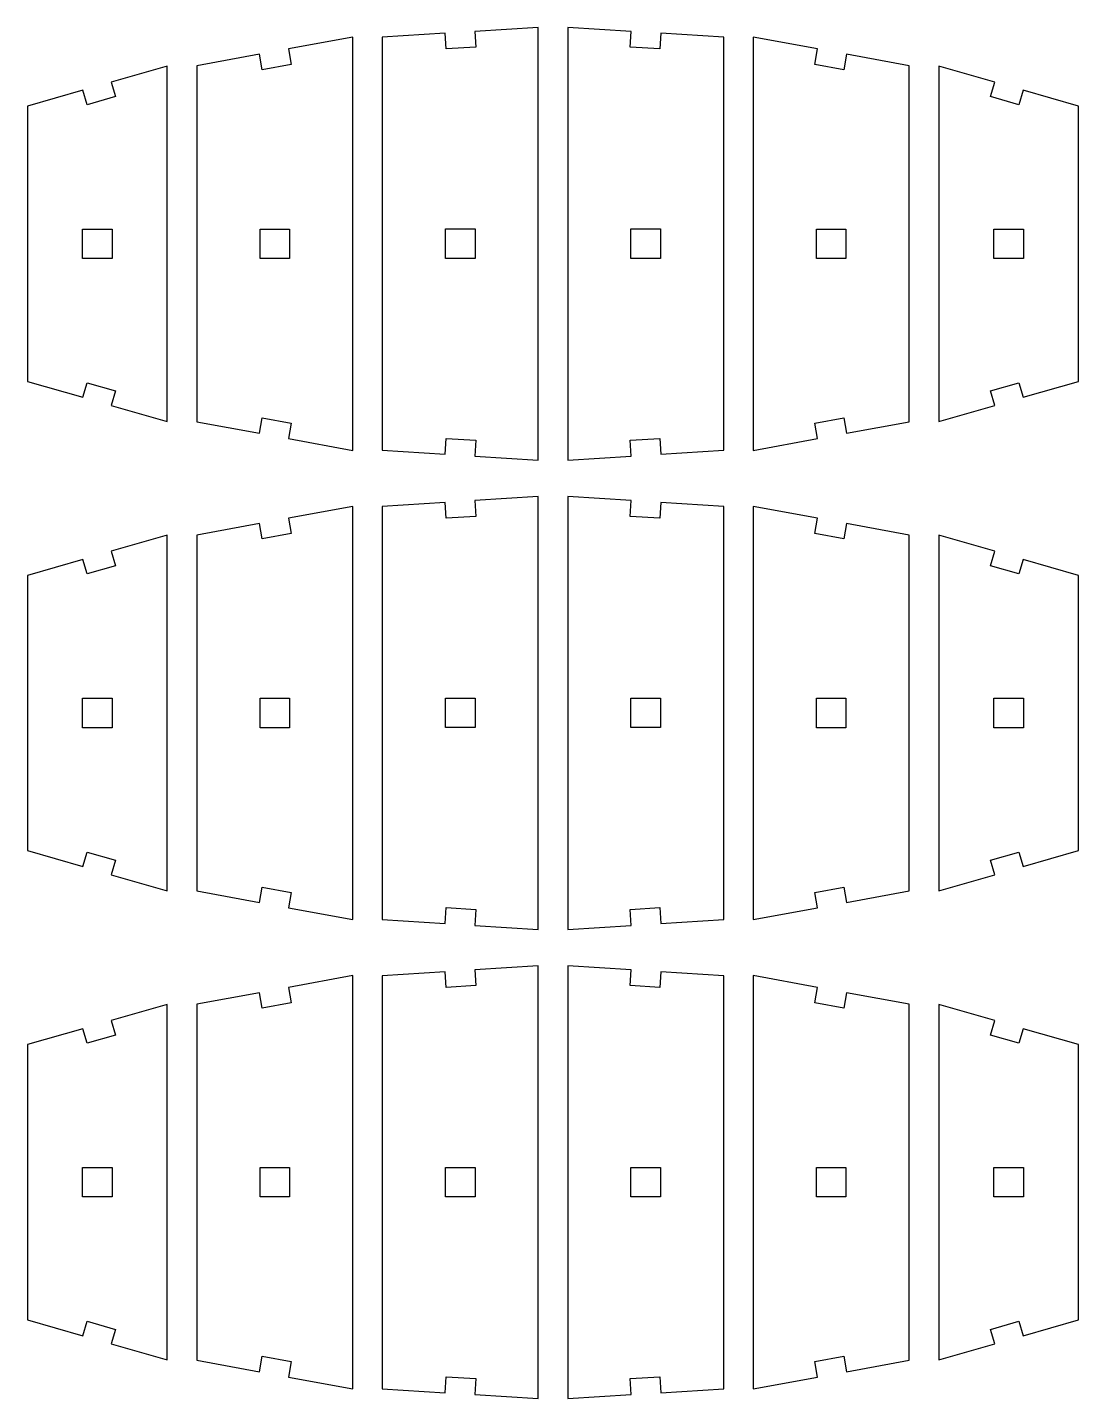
# Model space of a CAD drawing. Extents: x -216 to 216, y -215 to 215.
# Drawn here: x 109.5 to 216.4, y -24.6 to 114.8 of the extents above; entities that cross this region are included whole.
import ezdxf

# ---------------------------------------------------------------- set-up
doc = ezdxf.new("R2010")
doc.units = 0
doc.layers.add('LAYER_1', color=7, linetype='CONTINUOUS')

msp = doc.modelspace()

# ---------------------------------------------------------------- linework, layer by layer
at = {"layer": 'LAYER_1', "color": 5}
for points, knots in [([(145.5801, 113.8038), (145.5801, 113.8038), (151.99, 114.2081), (151.99, 114.2081), (151.99, 114.2081), (151.99, 114.2081), (152.0906, 112.6146), (152.0906, 112.6146), (152.0906, 112.6146), (152.0906, 112.6146), (155.0846, 112.8037), (155.0846, 112.8037), (155.0846, 112.8037), (155.0846, 112.8037), (154.9841, 114.3972), (154.9841, 114.3972), (154.9841, 114.3972), (154.9841, 114.3972), (161.4406, 114.8047), (161.4406, 114.8047), (161.4406, 114.8047), (161.4406, 114.8047), (161.4406, 70.8186), (161.4406, 70.8186), (161.4406, 70.8186), (161.4406, 70.8186), (154.9826, 71.226), (154.9826, 71.226), (154.9826, 71.226), (154.9826, 71.226), (155.0846, 72.8431), (155.0846, 72.8431), (155.0846, 72.8431), (155.0846, 72.8431), (152.0906, 73.0322), (152.0906, 73.0322), (152.0906, 73.0322), (152.0906, 73.0322), (151.9886, 71.4151), (151.9886, 71.4151), (151.9886, 71.4151), (151.9886, 71.4151), (145.5801, 71.8194), (145.5801, 71.8194), (145.5801, 71.8194), (145.5801, 71.8194), (145.5801, 113.8038), (145.5801, 113.8038)], [0, 0, 0, 0, 0.07692308, 0.07692308, 0.07692308, 0.07692308, 0.15384615, 0.15384615, 0.15384615, 0.15384615, 0.23076923, 0.23076923, 0.23076923, 0.23076923, 0.30769231, 0.30769231, 0.30769231, 0.30769231, 0.38461538, 0.38461538, 0.38461538, 0.38461538, 0.46153846, 0.46153846, 0.46153846, 0.46153846, 0.53846154, 0.53846154, 0.53846154, 0.53846154, 0.61538462, 0.61538462, 0.61538462, 0.61538462, 0.69230769, 0.69230769, 0.69230769, 0.69230769, 0.76923077, 0.76923077, 0.76923077, 0.76923077, 0.84615385, 0.84615385, 0.84615385, 0.84615385, 1, 1, 1, 1]), ([(180.3015, 113.8038), (180.3015, 113.8038), (180.3015, 71.8194), (180.3015, 71.8194), (180.3015, 71.8194), (180.3015, 71.8194), (173.8926, 71.4151), (173.8926, 71.4151), (173.8926, 71.4151), (173.8926, 71.4151), (173.7906, 73.0322), (173.7906, 73.0322), (173.7906, 73.0322), (173.7906, 73.0322), (170.7966, 72.8431), (170.7966, 72.8431), (170.7966, 72.8431), (170.7966, 72.8431), (170.8986, 71.226), (170.8986, 71.226), (170.8986, 71.226), (170.8986, 71.226), (164.4406, 70.8186), (164.4406, 70.8186), (164.4406, 70.8186), (164.4406, 70.8186), (164.4406, 114.8047), (164.4406, 114.8047), (164.4406, 114.8047), (164.4406, 114.8047), (170.8972, 114.3972), (170.8972, 114.3972), (170.8972, 114.3972), (170.8972, 114.3972), (170.7966, 112.8037), (170.7966, 112.8037), (170.7966, 112.8037), (170.7966, 112.8037), (173.7906, 112.6146), (173.7906, 112.6146), (173.7906, 112.6146), (173.7906, 112.6146), (173.8912, 114.2081), (173.8912, 114.2081), (173.8912, 114.2081), (173.8912, 114.2081), (180.3015, 113.8038), (180.3015, 113.8038)], [0, 0, 0, 0, 0.07692308, 0.07692308, 0.07692308, 0.07692308, 0.15384615, 0.15384615, 0.15384615, 0.15384615, 0.23076923, 0.23076923, 0.23076923, 0.23076923, 0.30769231, 0.30769231, 0.30769231, 0.30769231, 0.38461538, 0.38461538, 0.38461538, 0.38461538, 0.46153846, 0.46153846, 0.46153846, 0.46153846, 0.53846154, 0.53846154, 0.53846154, 0.53846154, 0.61538462, 0.61538462, 0.61538462, 0.61538462, 0.69230769, 0.69230769, 0.69230769, 0.69230769, 0.76923077, 0.76923077, 0.76923077, 0.76923077, 0.84615385, 0.84615385, 0.84615385, 0.84615385, 1, 1, 1, 1]), ([(142.58, 113.8155), (142.58, 113.8155), (142.58, 71.8077), (142.58, 71.8077), (142.58, 71.8077), (142.58, 71.8077), (136.0349, 73.0082), (136.0349, 73.0082), (136.0349, 73.0082), (136.0349, 73.0082), (136.3232, 74.5792), (136.3232, 74.5792), (136.3232, 74.5792), (136.3232, 74.5792), (133.3725, 75.1203), (133.3725, 75.1203), (133.3725, 75.1203), (133.3725, 75.1203), (133.0843, 73.5498), (133.0843, 73.5498), (133.0843, 73.5498), (133.0843, 73.5498), (126.7191, 74.7175), (126.7191, 74.7175), (126.7191, 74.7175), (126.7191, 74.7175), (126.7191, 110.9058), (126.7191, 110.9058), (126.7191, 110.9058), (126.7191, 110.9058), (133.0843, 112.0734), (133.0843, 112.0734), (133.0843, 112.0734), (133.0843, 112.0734), (133.3725, 110.5029), (133.3725, 110.5029), (133.3725, 110.5029), (133.3725, 110.5029), (136.3232, 111.044), (136.3232, 111.044), (136.3232, 111.044), (136.3232, 111.044), (136.0349, 112.615), (136.0349, 112.615), (136.0349, 112.615), (136.0349, 112.615), (142.58, 113.8155), (142.58, 113.8155)], [0, 0, 0, 0, 0.07692308, 0.07692308, 0.07692308, 0.07692308, 0.15384615, 0.15384615, 0.15384615, 0.15384615, 0.23076923, 0.23076923, 0.23076923, 0.23076923, 0.30769231, 0.30769231, 0.30769231, 0.30769231, 0.38461538, 0.38461538, 0.38461538, 0.38461538, 0.46153846, 0.46153846, 0.46153846, 0.46153846, 0.53846154, 0.53846154, 0.53846154, 0.53846154, 0.61538462, 0.61538462, 0.61538462, 0.61538462, 0.69230769, 0.69230769, 0.69230769, 0.69230769, 0.76923077, 0.76923077, 0.76923077, 0.76923077, 0.84615385, 0.84615385, 0.84615385, 0.84615385, 1, 1, 1, 1]), ([(183.3015, 71.8077), (183.3015, 71.8077), (183.3015, 113.8155), (183.3015, 113.8155), (183.3015, 113.8155), (183.3015, 113.8155), (189.8463, 112.615), (189.8463, 112.615), (189.8463, 112.615), (189.8463, 112.615), (189.558, 111.044), (189.558, 111.044), (189.558, 111.044), (189.558, 111.044), (192.509, 110.5029), (192.509, 110.5029), (192.509, 110.5029), (192.509, 110.5029), (192.7969, 112.0734), (192.7969, 112.0734), (192.7969, 112.0734), (192.7969, 112.0734), (199.1621, 110.9058), (199.1621, 110.9058), (199.1621, 110.9058), (199.1621, 110.9058), (199.1621, 74.7175), (199.1621, 74.7175), (199.1621, 74.7175), (199.1621, 74.7175), (192.7969, 73.5498), (192.7969, 73.5498), (192.7969, 73.5498), (192.7969, 73.5498), (192.509, 75.1203), (192.509, 75.1203), (192.509, 75.1203), (192.509, 75.1203), (189.558, 74.5792), (189.558, 74.5792), (189.558, 74.5792), (189.558, 74.5792), (189.8463, 73.0082), (189.8463, 73.0082), (189.8463, 73.0082), (189.8463, 73.0082), (183.3015, 71.8077), (183.3015, 71.8077)], [0, 0, 0, 0, 0.07692308, 0.07692308, 0.07692308, 0.07692308, 0.15384615, 0.15384615, 0.15384615, 0.15384615, 0.23076923, 0.23076923, 0.23076923, 0.23076923, 0.30769231, 0.30769231, 0.30769231, 0.30769231, 0.38461538, 0.38461538, 0.38461538, 0.38461538, 0.46153846, 0.46153846, 0.46153846, 0.46153846, 0.53846154, 0.53846154, 0.53846154, 0.53846154, 0.61538462, 0.61538462, 0.61538462, 0.61538462, 0.69230769, 0.69230769, 0.69230769, 0.69230769, 0.76923077, 0.76923077, 0.76923077, 0.76923077, 0.84615385, 0.84615385, 0.84615385, 0.84615385, 1, 1, 1, 1]), ([(109.4919, 78.821), (109.4919, 78.821), (109.4919, 106.8026), (109.4919, 106.8026), (109.4919, 106.8026), (109.4919, 106.8026), (115.135, 108.4208), (115.135, 108.4208), (115.135, 108.4208), (115.135, 108.4208), (115.5587, 106.9423), (115.5587, 106.9423), (115.5587, 106.9423), (115.5587, 106.9423), (118.4426, 107.7692), (118.4426, 107.7692), (118.4426, 107.7692), (118.4426, 107.7692), (118.0186, 109.2477), (118.0186, 109.2477), (118.0186, 109.2477), (118.0186, 109.2477), (123.7191, 110.8825), (123.7191, 110.8825), (123.7191, 110.8825), (123.7191, 110.8825), (123.7191, 74.7411), (123.7191, 74.7411), (123.7191, 74.7411), (123.7191, 74.7411), (118.0186, 76.3755), (118.0186, 76.3755), (118.0186, 76.3755), (118.0186, 76.3755), (118.4426, 77.854), (118.4426, 77.854), (118.4426, 77.854), (118.4426, 77.854), (115.5587, 78.6809), (115.5587, 78.6809), (115.5587, 78.6809), (115.5587, 78.6809), (115.135, 77.2028), (115.135, 77.2028), (115.135, 77.2028), (115.135, 77.2028), (109.4919, 78.821), (109.4919, 78.821)], [0, 0, 0, 0, 0.07692308, 0.07692308, 0.07692308, 0.07692308, 0.15384615, 0.15384615, 0.15384615, 0.15384615, 0.23076923, 0.23076923, 0.23076923, 0.23076923, 0.30769231, 0.30769231, 0.30769231, 0.30769231, 0.38461538, 0.38461538, 0.38461538, 0.38461538, 0.46153846, 0.46153846, 0.46153846, 0.46153846, 0.53846154, 0.53846154, 0.53846154, 0.53846154, 0.61538462, 0.61538462, 0.61538462, 0.61538462, 0.69230769, 0.69230769, 0.69230769, 0.69230769, 0.76923077, 0.76923077, 0.76923077, 0.76923077, 0.84615385, 0.84615385, 0.84615385, 0.84615385, 1, 1, 1, 1]), ([(216.3896, 106.8026), (216.3896, 106.8026), (216.3896, 78.821), (216.3896, 78.821), (216.3896, 78.821), (216.3896, 78.821), (210.7466, 77.2028), (210.7466, 77.2028), (210.7466, 77.2028), (210.7466, 77.2028), (210.3225, 78.6809), (210.3225, 78.6809), (210.3225, 78.6809), (210.3225, 78.6809), (207.4389, 77.854), (207.4389, 77.854), (207.4389, 77.854), (207.4389, 77.854), (207.8626, 76.3755), (207.8626, 76.3755), (207.8626, 76.3755), (207.8626, 76.3755), (202.1621, 74.7411), (202.1621, 74.7411), (202.1621, 74.7411), (202.1621, 74.7411), (202.1621, 110.8825), (202.1621, 110.8825), (202.1621, 110.8825), (202.1621, 110.8825), (207.8626, 109.2477), (207.8626, 109.2477), (207.8626, 109.2477), (207.8626, 109.2477), (207.4389, 107.7692), (207.4389, 107.7692), (207.4389, 107.7692), (207.4389, 107.7692), (210.3225, 106.9423), (210.3225, 106.9423), (210.3225, 106.9423), (210.3225, 106.9423), (210.7466, 108.4208), (210.7466, 108.4208), (210.7466, 108.4208), (210.7466, 108.4208), (216.3896, 106.8026), (216.3896, 106.8026)], [0, 0, 0, 0, 0.07692308, 0.07692308, 0.07692308, 0.07692308, 0.15384615, 0.15384615, 0.15384615, 0.15384615, 0.23076923, 0.23076923, 0.23076923, 0.23076923, 0.30769231, 0.30769231, 0.30769231, 0.30769231, 0.38461538, 0.38461538, 0.38461538, 0.38461538, 0.46153846, 0.46153846, 0.46153846, 0.46153846, 0.53846154, 0.53846154, 0.53846154, 0.53846154, 0.61538462, 0.61538462, 0.61538462, 0.61538462, 0.69230769, 0.69230769, 0.69230769, 0.69230769, 0.76923077, 0.76923077, 0.76923077, 0.76923077, 0.84615385, 0.84615385, 0.84615385, 0.84615385, 1, 1, 1, 1]), ([(115.1053, 91.3118), (115.1053, 91.3118), (118.1054, 91.3118), (118.1054, 91.3118), (118.1054, 91.3118), (118.1054, 91.3118), (118.1054, 94.3114), (118.1054, 94.3114), (118.1054, 94.3114), (118.1054, 94.3114), (115.1053, 94.3114), (115.1053, 94.3114), (115.1053, 94.3114), (115.1053, 94.3114), (115.1053, 91.3118), (115.1053, 91.3118)], [0, 0, 0, 0, 0.2, 0.2, 0.2, 0.2, 0.4, 0.4, 0.4, 0.4, 0.6, 0.6, 0.6, 0.6, 1, 1, 1, 1]), ([(133.1496, 94.3114), (133.1496, 94.3114), (133.1496, 91.3118), (133.1496, 91.3118), (133.1496, 91.3118), (133.1496, 91.3118), (136.1496, 91.3118), (136.1496, 91.3118), (136.1496, 91.3118), (136.1496, 91.3118), (136.1496, 94.3114), (136.1496, 94.3114), (136.1496, 94.3114), (136.1496, 94.3114), (133.1496, 94.3114), (133.1496, 94.3114)], [0, 0, 0, 0, 0.2, 0.2, 0.2, 0.2, 0.4, 0.4, 0.4, 0.4, 0.6, 0.6, 0.6, 0.6, 1, 1, 1, 1]), ([(152.0101, 91.3234), (152.0101, 91.3234), (155.0102, 91.3234), (155.0102, 91.3234), (155.0102, 91.3234), (155.0102, 91.3234), (155.0102, 94.3234), (155.0102, 94.3234), (155.0102, 94.3234), (155.0102, 94.3234), (152.0101, 94.3234), (152.0101, 94.3234), (152.0101, 94.3234), (152.0101, 94.3234), (152.0101, 91.3234), (152.0101, 91.3234)], [0, 0, 0, 0, 0.2, 0.2, 0.2, 0.2, 0.4, 0.4, 0.4, 0.4, 0.6, 0.6, 0.6, 0.6, 1, 1, 1, 1]), ([(170.871, 91.3234), (170.871, 91.3234), (173.8711, 91.3234), (173.8711, 91.3234), (173.8711, 91.3234), (173.8711, 91.3234), (173.8711, 94.3234), (173.8711, 94.3234), (173.8711, 94.3234), (173.8711, 94.3234), (170.871, 94.3234), (170.871, 94.3234), (170.871, 94.3234), (170.871, 94.3234), (170.871, 91.3234), (170.871, 91.3234)], [0, 0, 0, 0, 0.2, 0.2, 0.2, 0.2, 0.4, 0.4, 0.4, 0.4, 0.6, 0.6, 0.6, 0.6, 1, 1, 1, 1]), ([(192.732, 91.3118), (192.732, 91.3118), (192.732, 94.3114), (192.732, 94.3114), (192.732, 94.3114), (192.732, 94.3114), (189.732, 94.3114), (189.732, 94.3114), (189.732, 94.3114), (189.732, 94.3114), (189.732, 91.3118), (189.732, 91.3118), (189.732, 91.3118), (189.732, 91.3118), (192.732, 91.3118), (192.732, 91.3118)], [0, 0, 0, 0, 0.2, 0.2, 0.2, 0.2, 0.4, 0.4, 0.4, 0.4, 0.6, 0.6, 0.6, 0.6, 1, 1, 1, 1]), ([(207.7758, 91.3118), (207.7758, 91.3118), (210.7759, 91.3118), (210.7759, 91.3118), (210.7759, 91.3118), (210.7759, 91.3118), (210.7759, 94.3114), (210.7759, 94.3114), (210.7759, 94.3114), (210.7759, 94.3114), (207.7758, 94.3114), (207.7758, 94.3114), (207.7758, 94.3114), (207.7758, 94.3114), (207.7758, 91.3118), (207.7758, 91.3118)], [0, 0, 0, 0, 0.2, 0.2, 0.2, 0.2, 0.4, 0.4, 0.4, 0.4, 0.6, 0.6, 0.6, 0.6, 1, 1, 1, 1]), ([(145.5801, 66.1037), (145.5801, 66.1037), (151.99, 66.5083), (151.99, 66.5083), (151.99, 66.5083), (151.99, 66.5083), (152.0906, 64.9145), (152.0906, 64.9145), (152.0906, 64.9145), (152.0906, 64.9145), (155.0846, 65.1036), (155.0846, 65.1036), (155.0846, 65.1036), (155.0846, 65.1036), (154.9841, 66.6971), (154.9841, 66.6971), (154.9841, 66.6971), (154.9841, 66.6971), (161.4406, 67.1045), (161.4406, 67.1045), (161.4406, 67.1045), (161.4406, 67.1045), (161.4406, 23.1188), (161.4406, 23.1188), (161.4406, 23.1188), (161.4406, 23.1188), (154.9826, 23.5262), (154.9826, 23.5262), (154.9826, 23.5262), (154.9826, 23.5262), (155.0846, 25.1434), (155.0846, 25.1434), (155.0846, 25.1434), (155.0846, 25.1434), (152.0906, 25.3321), (152.0906, 25.3321), (152.0906, 25.3321), (152.0906, 25.3321), (151.9886, 23.715), (151.9886, 23.715), (151.9886, 23.715), (151.9886, 23.715), (145.5801, 24.1196), (145.5801, 24.1196), (145.5801, 24.1196), (145.5801, 24.1196), (145.5801, 66.1037), (145.5801, 66.1037)], [0, 0, 0, 0, 0.07692308, 0.07692308, 0.07692308, 0.07692308, 0.15384615, 0.15384615, 0.15384615, 0.15384615, 0.23076923, 0.23076923, 0.23076923, 0.23076923, 0.30769231, 0.30769231, 0.30769231, 0.30769231, 0.38461538, 0.38461538, 0.38461538, 0.38461538, 0.46153846, 0.46153846, 0.46153846, 0.46153846, 0.53846154, 0.53846154, 0.53846154, 0.53846154, 0.61538462, 0.61538462, 0.61538462, 0.61538462, 0.69230769, 0.69230769, 0.69230769, 0.69230769, 0.76923077, 0.76923077, 0.76923077, 0.76923077, 0.84615385, 0.84615385, 0.84615385, 0.84615385, 1, 1, 1, 1]), ([(180.3015, 66.1037), (180.3015, 66.1037), (180.3015, 24.1196), (180.3015, 24.1196), (180.3015, 24.1196), (180.3015, 24.1196), (173.8926, 23.715), (173.8926, 23.715), (173.8926, 23.715), (173.8926, 23.715), (173.7906, 25.3321), (173.7906, 25.3321), (173.7906, 25.3321), (173.7906, 25.3321), (170.7966, 25.1434), (170.7966, 25.1434), (170.7966, 25.1434), (170.7966, 25.1434), (170.8986, 23.5262), (170.8986, 23.5262), (170.8986, 23.5262), (170.8986, 23.5262), (164.4406, 23.1188), (164.4406, 23.1188), (164.4406, 23.1188), (164.4406, 23.1188), (164.4406, 67.1045), (164.4406, 67.1045), (164.4406, 67.1045), (164.4406, 67.1045), (170.8972, 66.6971), (170.8972, 66.6971), (170.8972, 66.6971), (170.8972, 66.6971), (170.7966, 65.1036), (170.7966, 65.1036), (170.7966, 65.1036), (170.7966, 65.1036), (173.7906, 64.9145), (173.7906, 64.9145), (173.7906, 64.9145), (173.7906, 64.9145), (173.8912, 66.5083), (173.8912, 66.5083), (173.8912, 66.5083), (173.8912, 66.5083), (180.3015, 66.1037), (180.3015, 66.1037)], [0, 0, 0, 0, 0.07692308, 0.07692308, 0.07692308, 0.07692308, 0.15384615, 0.15384615, 0.15384615, 0.15384615, 0.23076923, 0.23076923, 0.23076923, 0.23076923, 0.30769231, 0.30769231, 0.30769231, 0.30769231, 0.38461538, 0.38461538, 0.38461538, 0.38461538, 0.46153846, 0.46153846, 0.46153846, 0.46153846, 0.53846154, 0.53846154, 0.53846154, 0.53846154, 0.61538462, 0.61538462, 0.61538462, 0.61538462, 0.69230769, 0.69230769, 0.69230769, 0.69230769, 0.76923077, 0.76923077, 0.76923077, 0.76923077, 0.84615385, 0.84615385, 0.84615385, 0.84615385, 1, 1, 1, 1]), ([(142.58, 66.1157), (142.58, 66.1157), (142.58, 24.1076), (142.58, 24.1076), (142.58, 24.1076), (142.58, 24.1076), (136.0349, 25.3085), (136.0349, 25.3085), (136.0349, 25.3085), (136.0349, 25.3085), (136.3232, 26.879), (136.3232, 26.879), (136.3232, 26.879), (136.3232, 26.879), (133.3725, 27.4205), (133.3725, 27.4205), (133.3725, 27.4205), (133.3725, 27.4205), (133.0843, 25.8496), (133.0843, 25.8496), (133.0843, 25.8496), (133.0843, 25.8496), (126.7191, 27.0173), (126.7191, 27.0173), (126.7191, 27.0173), (126.7191, 27.0173), (126.7191, 63.206), (126.7191, 63.206), (126.7191, 63.206), (126.7191, 63.206), (133.0843, 64.3737), (133.0843, 64.3737), (133.0843, 64.3737), (133.0843, 64.3737), (133.3725, 62.8027), (133.3725, 62.8027), (133.3725, 62.8027), (133.3725, 62.8027), (136.3232, 63.3443), (136.3232, 63.3443), (136.3232, 63.3443), (136.3232, 63.3443), (136.0349, 64.9148), (136.0349, 64.9148), (136.0349, 64.9148), (136.0349, 64.9148), (142.58, 66.1157), (142.58, 66.1157)], [0, 0, 0, 0, 0.07692308, 0.07692308, 0.07692308, 0.07692308, 0.15384615, 0.15384615, 0.15384615, 0.15384615, 0.23076923, 0.23076923, 0.23076923, 0.23076923, 0.30769231, 0.30769231, 0.30769231, 0.30769231, 0.38461538, 0.38461538, 0.38461538, 0.38461538, 0.46153846, 0.46153846, 0.46153846, 0.46153846, 0.53846154, 0.53846154, 0.53846154, 0.53846154, 0.61538462, 0.61538462, 0.61538462, 0.61538462, 0.69230769, 0.69230769, 0.69230769, 0.69230769, 0.76923077, 0.76923077, 0.76923077, 0.76923077, 0.84615385, 0.84615385, 0.84615385, 0.84615385, 1, 1, 1, 1]), ([(183.3015, 24.1076), (183.3015, 24.1076), (183.3015, 66.1157), (183.3015, 66.1157), (183.3015, 66.1157), (183.3015, 66.1157), (189.8463, 64.9148), (189.8463, 64.9148), (189.8463, 64.9148), (189.8463, 64.9148), (189.558, 63.3443), (189.558, 63.3443), (189.558, 63.3443), (189.558, 63.3443), (192.509, 62.8027), (192.509, 62.8027), (192.509, 62.8027), (192.509, 62.8027), (192.7969, 64.3737), (192.7969, 64.3737), (192.7969, 64.3737), (192.7969, 64.3737), (199.1621, 63.206), (199.1621, 63.206), (199.1621, 63.206), (199.1621, 63.206), (199.1621, 27.0173), (199.1621, 27.0173), (199.1621, 27.0173), (199.1621, 27.0173), (192.7969, 25.8496), (192.7969, 25.8496), (192.7969, 25.8496), (192.7969, 25.8496), (192.509, 27.4205), (192.509, 27.4205), (192.509, 27.4205), (192.509, 27.4205), (189.558, 26.879), (189.558, 26.879), (189.558, 26.879), (189.558, 26.879), (189.8463, 25.3085), (189.8463, 25.3085), (189.8463, 25.3085), (189.8463, 25.3085), (183.3015, 24.1076), (183.3015, 24.1076)], [0, 0, 0, 0, 0.07692308, 0.07692308, 0.07692308, 0.07692308, 0.15384615, 0.15384615, 0.15384615, 0.15384615, 0.23076923, 0.23076923, 0.23076923, 0.23076923, 0.30769231, 0.30769231, 0.30769231, 0.30769231, 0.38461538, 0.38461538, 0.38461538, 0.38461538, 0.46153846, 0.46153846, 0.46153846, 0.46153846, 0.53846154, 0.53846154, 0.53846154, 0.53846154, 0.61538462, 0.61538462, 0.61538462, 0.61538462, 0.69230769, 0.69230769, 0.69230769, 0.69230769, 0.76923077, 0.76923077, 0.76923077, 0.76923077, 0.84615385, 0.84615385, 0.84615385, 0.84615385, 1, 1, 1, 1]), ([(109.4919, 31.1208), (109.4919, 31.1208), (109.4919, 59.1025), (109.4919, 59.1025), (109.4919, 59.1025), (109.4919, 59.1025), (115.135, 60.7206), (115.135, 60.7206), (115.135, 60.7206), (115.135, 60.7206), (115.5587, 59.2422), (115.5587, 59.2422), (115.5587, 59.2422), (115.5587, 59.2422), (118.4426, 60.0691), (118.4426, 60.0691), (118.4426, 60.0691), (118.4426, 60.0691), (118.0186, 61.5476), (118.0186, 61.5476), (118.0186, 61.5476), (118.0186, 61.5476), (123.7191, 63.1823), (123.7191, 63.1823), (123.7191, 63.1823), (123.7191, 63.1823), (123.7191, 27.0409), (123.7191, 27.0409), (123.7191, 27.0409), (123.7191, 27.0409), (118.0186, 28.6757), (118.0186, 28.6757), (118.0186, 28.6757), (118.0186, 28.6757), (118.4426, 30.1539), (118.4426, 30.1539), (118.4426, 30.1539), (118.4426, 30.1539), (115.5587, 30.9811), (115.5587, 30.9811), (115.5587, 30.9811), (115.5587, 30.9811), (115.135, 29.5026), (115.135, 29.5026), (115.135, 29.5026), (115.135, 29.5026), (109.4919, 31.1208), (109.4919, 31.1208)], [0, 0, 0, 0, 0.07692308, 0.07692308, 0.07692308, 0.07692308, 0.15384615, 0.15384615, 0.15384615, 0.15384615, 0.23076923, 0.23076923, 0.23076923, 0.23076923, 0.30769231, 0.30769231, 0.30769231, 0.30769231, 0.38461538, 0.38461538, 0.38461538, 0.38461538, 0.46153846, 0.46153846, 0.46153846, 0.46153846, 0.53846154, 0.53846154, 0.53846154, 0.53846154, 0.61538462, 0.61538462, 0.61538462, 0.61538462, 0.69230769, 0.69230769, 0.69230769, 0.69230769, 0.76923077, 0.76923077, 0.76923077, 0.76923077, 0.84615385, 0.84615385, 0.84615385, 0.84615385, 1, 1, 1, 1]), ([(216.3896, 59.1025), (216.3896, 59.1025), (216.3896, 31.1208), (216.3896, 31.1208), (216.3896, 31.1208), (216.3896, 31.1208), (210.7466, 29.5026), (210.7466, 29.5026), (210.7466, 29.5026), (210.7466, 29.5026), (210.3225, 30.9811), (210.3225, 30.9811), (210.3225, 30.9811), (210.3225, 30.9811), (207.4389, 30.1539), (207.4389, 30.1539), (207.4389, 30.1539), (207.4389, 30.1539), (207.8626, 28.6757), (207.8626, 28.6757), (207.8626, 28.6757), (207.8626, 28.6757), (202.1621, 27.0409), (202.1621, 27.0409), (202.1621, 27.0409), (202.1621, 27.0409), (202.1621, 63.1823), (202.1621, 63.1823), (202.1621, 63.1823), (202.1621, 63.1823), (207.8626, 61.5476), (207.8626, 61.5476), (207.8626, 61.5476), (207.8626, 61.5476), (207.4389, 60.0691), (207.4389, 60.0691), (207.4389, 60.0691), (207.4389, 60.0691), (210.3225, 59.2422), (210.3225, 59.2422), (210.3225, 59.2422), (210.3225, 59.2422), (210.7466, 60.7206), (210.7466, 60.7206), (210.7466, 60.7206), (210.7466, 60.7206), (216.3896, 59.1025), (216.3896, 59.1025)], [0, 0, 0, 0, 0.07692308, 0.07692308, 0.07692308, 0.07692308, 0.15384615, 0.15384615, 0.15384615, 0.15384615, 0.23076923, 0.23076923, 0.23076923, 0.23076923, 0.30769231, 0.30769231, 0.30769231, 0.30769231, 0.38461538, 0.38461538, 0.38461538, 0.38461538, 0.46153846, 0.46153846, 0.46153846, 0.46153846, 0.53846154, 0.53846154, 0.53846154, 0.53846154, 0.61538462, 0.61538462, 0.61538462, 0.61538462, 0.69230769, 0.69230769, 0.69230769, 0.69230769, 0.76923077, 0.76923077, 0.76923077, 0.76923077, 0.84615385, 0.84615385, 0.84615385, 0.84615385, 1, 1, 1, 1]), ([(115.1053, 43.6116), (115.1053, 43.6116), (118.1054, 43.6116), (118.1054, 43.6116), (118.1054, 43.6116), (118.1054, 43.6116), (118.1054, 46.6116), (118.1054, 46.6116), (118.1054, 46.6116), (118.1054, 46.6116), (115.1053, 46.6116), (115.1053, 46.6116), (115.1053, 46.6116), (115.1053, 46.6116), (115.1053, 43.6116), (115.1053, 43.6116)], [0, 0, 0, 0, 0.2, 0.2, 0.2, 0.2, 0.4, 0.4, 0.4, 0.4, 0.6, 0.6, 0.6, 0.6, 1, 1, 1, 1]), ([(133.1496, 46.6116), (133.1496, 46.6116), (133.1496, 43.6116), (133.1496, 43.6116), (133.1496, 43.6116), (133.1496, 43.6116), (136.1496, 43.6116), (136.1496, 43.6116), (136.1496, 43.6116), (136.1496, 43.6116), (136.1496, 46.6116), (136.1496, 46.6116), (136.1496, 46.6116), (136.1496, 46.6116), (133.1496, 46.6116), (133.1496, 46.6116)], [0, 0, 0, 0, 0.2, 0.2, 0.2, 0.2, 0.4, 0.4, 0.4, 0.4, 0.6, 0.6, 0.6, 0.6, 1, 1, 1, 1]), ([(152.0101, 43.6233), (152.0101, 43.6233), (155.0102, 43.6233), (155.0102, 43.6233), (155.0102, 43.6233), (155.0102, 43.6233), (155.0102, 46.6233), (155.0102, 46.6233), (155.0102, 46.6233), (155.0102, 46.6233), (152.0101, 46.6233), (152.0101, 46.6233), (152.0101, 46.6233), (152.0101, 46.6233), (152.0101, 43.6233), (152.0101, 43.6233)], [0, 0, 0, 0, 0.2, 0.2, 0.2, 0.2, 0.4, 0.4, 0.4, 0.4, 0.6, 0.6, 0.6, 0.6, 1, 1, 1, 1]), ([(170.871, 43.6233), (170.871, 43.6233), (173.8711, 43.6233), (173.8711, 43.6233), (173.8711, 43.6233), (173.8711, 43.6233), (173.8711, 46.6233), (173.8711, 46.6233), (173.8711, 46.6233), (173.8711, 46.6233), (170.871, 46.6233), (170.871, 46.6233), (170.871, 46.6233), (170.871, 46.6233), (170.871, 43.6233), (170.871, 43.6233)], [0, 0, 0, 0, 0.2, 0.2, 0.2, 0.2, 0.4, 0.4, 0.4, 0.4, 0.6, 0.6, 0.6, 0.6, 1, 1, 1, 1]), ([(192.732, 43.6116), (192.732, 43.6116), (192.732, 46.6116), (192.732, 46.6116), (192.732, 46.6116), (192.732, 46.6116), (189.732, 46.6116), (189.732, 46.6116), (189.732, 46.6116), (189.732, 46.6116), (189.732, 43.6116), (189.732, 43.6116), (189.732, 43.6116), (189.732, 43.6116), (192.732, 43.6116), (192.732, 43.6116)], [0, 0, 0, 0, 0.2, 0.2, 0.2, 0.2, 0.4, 0.4, 0.4, 0.4, 0.6, 0.6, 0.6, 0.6, 1, 1, 1, 1]), ([(207.7758, 43.6116), (207.7758, 43.6116), (210.7759, 43.6116), (210.7759, 43.6116), (210.7759, 43.6116), (210.7759, 43.6116), (210.7759, 46.6116), (210.7759, 46.6116), (210.7759, 46.6116), (210.7759, 46.6116), (207.7758, 46.6116), (207.7758, 46.6116), (207.7758, 46.6116), (207.7758, 46.6116), (207.7758, 43.6116), (207.7758, 43.6116)], [0, 0, 0, 0, 0.2, 0.2, 0.2, 0.2, 0.4, 0.4, 0.4, 0.4, 0.6, 0.6, 0.6, 0.6, 1, 1, 1, 1]), ([(142.58, 18.4155), (142.58, 18.4155), (142.58, -23.5922), (142.58, -23.5922), (142.58, -23.5922), (142.58, -23.5922), (136.0349, -22.3917), (136.0349, -22.3917), (136.0349, -22.3917), (136.0349, -22.3917), (136.3232, -20.8208), (136.3232, -20.8208), (136.3232, -20.8208), (136.3232, -20.8208), (133.3725, -20.2796), (133.3725, -20.2796), (133.3725, -20.2796), (133.3725, -20.2796), (133.0843, -21.8505), (133.0843, -21.8505), (133.0843, -21.8505), (133.0843, -21.8505), (126.7191, -20.6828), (126.7191, -20.6828), (126.7191, -20.6828), (126.7191, -20.6828), (126.7191, 15.5058), (126.7191, 15.5058), (126.7191, 15.5058), (126.7191, 15.5058), (133.0843, 16.6735), (133.0843, 16.6735), (133.0843, 16.6735), (133.0843, 16.6735), (133.3725, 15.1029), (133.3725, 15.1029), (133.3725, 15.1029), (133.3725, 15.1029), (136.3232, 15.6441), (136.3232, 15.6441), (136.3232, 15.6441), (136.3232, 15.6441), (136.0349, 17.215), (136.0349, 17.215), (136.0349, 17.215), (136.0349, 17.215), (142.58, 18.4155), (142.58, 18.4155)], [0, 0, 0, 0, 0.07692308, 0.07692308, 0.07692308, 0.07692308, 0.15384615, 0.15384615, 0.15384615, 0.15384615, 0.23076923, 0.23076923, 0.23076923, 0.23076923, 0.30769231, 0.30769231, 0.30769231, 0.30769231, 0.38461538, 0.38461538, 0.38461538, 0.38461538, 0.46153846, 0.46153846, 0.46153846, 0.46153846, 0.53846154, 0.53846154, 0.53846154, 0.53846154, 0.61538462, 0.61538462, 0.61538462, 0.61538462, 0.69230769, 0.69230769, 0.69230769, 0.69230769, 0.76923077, 0.76923077, 0.76923077, 0.76923077, 0.84615385, 0.84615385, 0.84615385, 0.84615385, 1, 1, 1, 1]), ([(145.5801, 18.4039), (145.5801, 18.4039), (151.99, 18.8082), (151.99, 18.8082), (151.99, 18.8082), (151.99, 18.8082), (152.0906, 17.2147), (152.0906, 17.2147), (152.0906, 17.2147), (152.0906, 17.2147), (155.0846, 17.4034), (155.0846, 17.4034), (155.0846, 17.4034), (155.0846, 17.4034), (154.9841, 18.9973), (154.9841, 18.9973), (154.9841, 18.9973), (154.9841, 18.9973), (161.4406, 19.4047), (161.4406, 19.4047), (161.4406, 19.4047), (161.4406, 19.4047), (161.4406, -24.5814), (161.4406, -24.5814), (161.4406, -24.5814), (161.4406, -24.5814), (154.9826, -24.1739), (154.9826, -24.1739), (154.9826, -24.1739), (154.9826, -24.1739), (155.0846, -22.5568), (155.0846, -22.5568), (155.0846, -22.5568), (155.0846, -22.5568), (152.0906, -22.3677), (152.0906, -22.3677), (152.0906, -22.3677), (152.0906, -22.3677), (151.9886, -23.9848), (151.9886, -23.9848), (151.9886, -23.9848), (151.9886, -23.9848), (145.5801, -23.5805), (145.5801, -23.5805), (145.5801, -23.5805), (145.5801, -23.5805), (145.5801, 18.4039), (145.5801, 18.4039)], [0, 0, 0, 0, 0.07692308, 0.07692308, 0.07692308, 0.07692308, 0.15384615, 0.15384615, 0.15384615, 0.15384615, 0.23076923, 0.23076923, 0.23076923, 0.23076923, 0.30769231, 0.30769231, 0.30769231, 0.30769231, 0.38461538, 0.38461538, 0.38461538, 0.38461538, 0.46153846, 0.46153846, 0.46153846, 0.46153846, 0.53846154, 0.53846154, 0.53846154, 0.53846154, 0.61538462, 0.61538462, 0.61538462, 0.61538462, 0.69230769, 0.69230769, 0.69230769, 0.69230769, 0.76923077, 0.76923077, 0.76923077, 0.76923077, 0.84615385, 0.84615385, 0.84615385, 0.84615385, 1, 1, 1, 1]), ([(180.3015, -23.5805), (180.3015, -23.5805), (173.8926, -23.9848), (173.8926, -23.9848), (173.8926, -23.9848), (173.8926, -23.9848), (173.7906, -22.3677), (173.7906, -22.3677), (173.7906, -22.3677), (173.7906, -22.3677), (170.7966, -22.5568), (170.7966, -22.5568), (170.7966, -22.5568), (170.7966, -22.5568), (170.8986, -24.1739), (170.8986, -24.1739), (170.8986, -24.1739), (170.8986, -24.1739), (164.4406, -24.5814), (164.4406, -24.5814), (164.4406, -24.5814), (164.4406, -24.5814), (164.4406, 19.4047), (164.4406, 19.4047), (164.4406, 19.4047), (164.4406, 19.4047), (170.8972, 18.9973), (170.8972, 18.9973), (170.8972, 18.9973), (170.8972, 18.9973), (170.7966, 17.4034), (170.7966, 17.4034), (170.7966, 17.4034), (170.7966, 17.4034), (173.7906, 17.2147), (173.7906, 17.2147), (173.7906, 17.2147), (173.7906, 17.2147), (173.8912, 18.8082), (173.8912, 18.8082), (173.8912, 18.8082), (173.8912, 18.8082), (180.3015, 18.4039), (180.3015, 18.4039), (180.3015, 18.4039), (180.3015, 18.4039), (180.3015, -23.5805), (180.3015, -23.5805)], [0, 0, 0, 0, 0.07692308, 0.07692308, 0.07692308, 0.07692308, 0.15384615, 0.15384615, 0.15384615, 0.15384615, 0.23076923, 0.23076923, 0.23076923, 0.23076923, 0.30769231, 0.30769231, 0.30769231, 0.30769231, 0.38461538, 0.38461538, 0.38461538, 0.38461538, 0.46153846, 0.46153846, 0.46153846, 0.46153846, 0.53846154, 0.53846154, 0.53846154, 0.53846154, 0.61538462, 0.61538462, 0.61538462, 0.61538462, 0.69230769, 0.69230769, 0.69230769, 0.69230769, 0.76923077, 0.76923077, 0.76923077, 0.76923077, 0.84615385, 0.84615385, 0.84615385, 0.84615385, 1, 1, 1, 1]), ([(183.3015, -23.5922), (183.3015, -23.5922), (183.3015, 18.4155), (183.3015, 18.4155), (183.3015, 18.4155), (183.3015, 18.4155), (189.8463, 17.215), (189.8463, 17.215), (189.8463, 17.215), (189.8463, 17.215), (189.558, 15.6441), (189.558, 15.6441), (189.558, 15.6441), (189.558, 15.6441), (192.509, 15.1029), (192.509, 15.1029), (192.509, 15.1029), (192.509, 15.1029), (192.7969, 16.6735), (192.7969, 16.6735), (192.7969, 16.6735), (192.7969, 16.6735), (199.1621, 15.5058), (199.1621, 15.5058), (199.1621, 15.5058), (199.1621, 15.5058), (199.1621, -20.6828), (199.1621, -20.6828), (199.1621, -20.6828), (199.1621, -20.6828), (192.7969, -21.8505), (192.7969, -21.8505), (192.7969, -21.8505), (192.7969, -21.8505), (192.509, -20.2796), (192.509, -20.2796), (192.509, -20.2796), (192.509, -20.2796), (189.558, -20.8208), (189.558, -20.8208), (189.558, -20.8208), (189.558, -20.8208), (189.8463, -22.3917), (189.8463, -22.3917), (189.8463, -22.3917), (189.8463, -22.3917), (183.3015, -23.5922), (183.3015, -23.5922)], [0, 0, 0, 0, 0.07692308, 0.07692308, 0.07692308, 0.07692308, 0.15384615, 0.15384615, 0.15384615, 0.15384615, 0.23076923, 0.23076923, 0.23076923, 0.23076923, 0.30769231, 0.30769231, 0.30769231, 0.30769231, 0.38461538, 0.38461538, 0.38461538, 0.38461538, 0.46153846, 0.46153846, 0.46153846, 0.46153846, 0.53846154, 0.53846154, 0.53846154, 0.53846154, 0.61538462, 0.61538462, 0.61538462, 0.61538462, 0.69230769, 0.69230769, 0.69230769, 0.69230769, 0.76923077, 0.76923077, 0.76923077, 0.76923077, 0.84615385, 0.84615385, 0.84615385, 0.84615385, 1, 1, 1, 1]), ([(109.4919, -16.5793), (109.4919, -16.5793), (109.4919, 11.4023), (109.4919, 11.4023), (109.4919, 11.4023), (109.4919, 11.4023), (115.135, 13.0205), (115.135, 13.0205), (115.135, 13.0205), (115.135, 13.0205), (115.5587, 11.5424), (115.5587, 11.5424), (115.5587, 11.5424), (115.5587, 11.5424), (118.4426, 12.3693), (118.4426, 12.3693), (118.4426, 12.3693), (118.4426, 12.3693), (118.0186, 13.8478), (118.0186, 13.8478), (118.0186, 13.8478), (118.0186, 13.8478), (123.7191, 15.4822), (123.7191, 15.4822), (123.7191, 15.4822), (123.7191, 15.4822), (123.7191, -20.6592), (123.7191, -20.6592), (123.7191, -20.6592), (123.7191, -20.6592), (118.0186, -19.0244), (118.0186, -19.0244), (118.0186, -19.0244), (118.0186, -19.0244), (118.4426, -17.5459), (118.4426, -17.5459), (118.4426, -17.5459), (118.4426, -17.5459), (115.5587, -16.719), (115.5587, -16.719), (115.5587, -16.719), (115.5587, -16.719), (115.135, -18.1975), (115.135, -18.1975), (115.135, -18.1975), (115.135, -18.1975), (109.4919, -16.5793), (109.4919, -16.5793)], [0, 0, 0, 0, 0.07692308, 0.07692308, 0.07692308, 0.07692308, 0.15384615, 0.15384615, 0.15384615, 0.15384615, 0.23076923, 0.23076923, 0.23076923, 0.23076923, 0.30769231, 0.30769231, 0.30769231, 0.30769231, 0.38461538, 0.38461538, 0.38461538, 0.38461538, 0.46153846, 0.46153846, 0.46153846, 0.46153846, 0.53846154, 0.53846154, 0.53846154, 0.53846154, 0.61538462, 0.61538462, 0.61538462, 0.61538462, 0.69230769, 0.69230769, 0.69230769, 0.69230769, 0.76923077, 0.76923077, 0.76923077, 0.76923077, 0.84615385, 0.84615385, 0.84615385, 0.84615385, 1, 1, 1, 1]), ([(216.3896, 11.4023), (216.3896, 11.4023), (216.3896, -16.5793), (216.3896, -16.5793), (216.3896, -16.5793), (216.3896, -16.5793), (210.7466, -18.1975), (210.7466, -18.1975), (210.7466, -18.1975), (210.7466, -18.1975), (210.3225, -16.719), (210.3225, -16.719), (210.3225, -16.719), (210.3225, -16.719), (207.4389, -17.5459), (207.4389, -17.5459), (207.4389, -17.5459), (207.4389, -17.5459), (207.8626, -19.0244), (207.8626, -19.0244), (207.8626, -19.0244), (207.8626, -19.0244), (202.1621, -20.6592), (202.1621, -20.6592), (202.1621, -20.6592), (202.1621, -20.6592), (202.1621, 15.4822), (202.1621, 15.4822), (202.1621, 15.4822), (202.1621, 15.4822), (207.8626, 13.8478), (207.8626, 13.8478), (207.8626, 13.8478), (207.8626, 13.8478), (207.4389, 12.3693), (207.4389, 12.3693), (207.4389, 12.3693), (207.4389, 12.3693), (210.3225, 11.5424), (210.3225, 11.5424), (210.3225, 11.5424), (210.3225, 11.5424), (210.7466, 13.0205), (210.7466, 13.0205), (210.7466, 13.0205), (210.7466, 13.0205), (216.3896, 11.4023), (216.3896, 11.4023)], [0, 0, 0, 0, 0.07692308, 0.07692308, 0.07692308, 0.07692308, 0.15384615, 0.15384615, 0.15384615, 0.15384615, 0.23076923, 0.23076923, 0.23076923, 0.23076923, 0.30769231, 0.30769231, 0.30769231, 0.30769231, 0.38461538, 0.38461538, 0.38461538, 0.38461538, 0.46153846, 0.46153846, 0.46153846, 0.46153846, 0.53846154, 0.53846154, 0.53846154, 0.53846154, 0.61538462, 0.61538462, 0.61538462, 0.61538462, 0.69230769, 0.69230769, 0.69230769, 0.69230769, 0.76923077, 0.76923077, 0.76923077, 0.76923077, 0.84615385, 0.84615385, 0.84615385, 0.84615385, 1, 1, 1, 1]), ([(115.1053, -4.0885), (115.1053, -4.0885), (118.1054, -4.0885), (118.1054, -4.0885), (118.1054, -4.0885), (118.1054, -4.0885), (118.1054, -1.0885), (118.1054, -1.0885), (118.1054, -1.0885), (118.1054, -1.0885), (115.1053, -1.0885), (115.1053, -1.0885), (115.1053, -1.0885), (115.1053, -1.0885), (115.1053, -4.0885), (115.1053, -4.0885)], [0, 0, 0, 0, 0.2, 0.2, 0.2, 0.2, 0.4, 0.4, 0.4, 0.4, 0.6, 0.6, 0.6, 0.6, 1, 1, 1, 1]), ([(133.1496, -1.0885), (133.1496, -1.0885), (133.1496, -4.0885), (133.1496, -4.0885), (133.1496, -4.0885), (133.1496, -4.0885), (136.1496, -4.0885), (136.1496, -4.0885), (136.1496, -4.0885), (136.1496, -4.0885), (136.1496, -1.0885), (136.1496, -1.0885), (136.1496, -1.0885), (136.1496, -1.0885), (133.1496, -1.0885), (133.1496, -1.0885)], [0, 0, 0, 0, 0.2, 0.2, 0.2, 0.2, 0.4, 0.4, 0.4, 0.4, 0.6, 0.6, 0.6, 0.6, 1, 1, 1, 1]), ([(152.0101, -4.0765), (152.0101, -4.0765), (155.0102, -4.0765), (155.0102, -4.0765), (155.0102, -4.0765), (155.0102, -4.0765), (155.0102, -1.0765), (155.0102, -1.0765), (155.0102, -1.0765), (155.0102, -1.0765), (152.0101, -1.0765), (152.0101, -1.0765), (152.0101, -1.0765), (152.0101, -1.0765), (152.0101, -4.0765), (152.0101, -4.0765)], [0, 0, 0, 0, 0.2, 0.2, 0.2, 0.2, 0.4, 0.4, 0.4, 0.4, 0.6, 0.6, 0.6, 0.6, 1, 1, 1, 1]), ([(170.871, -4.0765), (170.871, -4.0765), (173.8711, -4.0765), (173.8711, -4.0765), (173.8711, -4.0765), (173.8711, -4.0765), (173.8711, -1.0765), (173.8711, -1.0765), (173.8711, -1.0765), (173.8711, -1.0765), (170.871, -1.0765), (170.871, -1.0765), (170.871, -1.0765), (170.871, -1.0765), (170.871, -4.0765), (170.871, -4.0765)], [0, 0, 0, 0, 0.2, 0.2, 0.2, 0.2, 0.4, 0.4, 0.4, 0.4, 0.6, 0.6, 0.6, 0.6, 1, 1, 1, 1]), ([(192.732, -4.0885), (192.732, -4.0885), (192.732, -1.0885), (192.732, -1.0885), (192.732, -1.0885), (192.732, -1.0885), (189.732, -1.0885), (189.732, -1.0885), (189.732, -1.0885), (189.732, -1.0885), (189.732, -4.0885), (189.732, -4.0885), (189.732, -4.0885), (189.732, -4.0885), (192.732, -4.0885), (192.732, -4.0885)], [0, 0, 0, 0, 0.2, 0.2, 0.2, 0.2, 0.4, 0.4, 0.4, 0.4, 0.6, 0.6, 0.6, 0.6, 1, 1, 1, 1]), ([(207.7758, -4.0885), (207.7758, -4.0885), (210.7759, -4.0885), (210.7759, -4.0885), (210.7759, -4.0885), (210.7759, -4.0885), (210.7759, -1.0885), (210.7759, -1.0885), (210.7759, -1.0885), (210.7759, -1.0885), (207.7758, -1.0885), (207.7758, -1.0885), (207.7758, -1.0885), (207.7758, -1.0885), (207.7758, -4.0885), (207.7758, -4.0885)], [0, 0, 0, 0, 0.2, 0.2, 0.2, 0.2, 0.4, 0.4, 0.4, 0.4, 0.6, 0.6, 0.6, 0.6, 1, 1, 1, 1])]:
    msp.add_open_spline(points, degree=3, knots=knots, dxfattribs=at)

doc.saveas('drawing.dxf')
